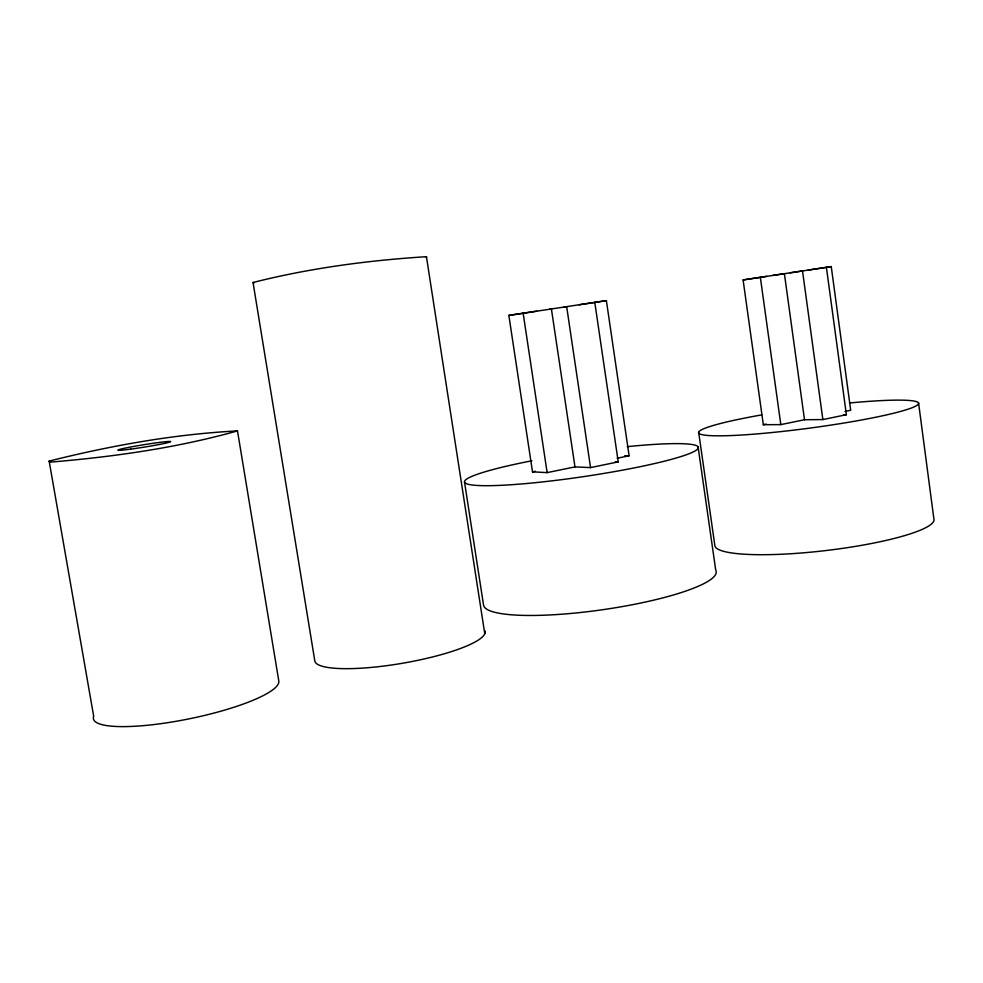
<?xml version="1.0" encoding="UTF-8"?>
<svg xmlns="http://www.w3.org/2000/svg" width="983" height="983" viewBox="0 0 983 983"><rect width="100%" height="100%" fill="white"/><g stroke="black" fill="none" stroke-linecap="round" stroke-linejoin="round"><path stroke-width="1.47" d="M426.413 257.743L426.438 256.698C368.256 260.348 309.51 268.175 253.036 282.49L314.879 661.338A86.418 17.252 -9.8 0 0 406.004 662.64A86.418 17.252 -9.8 0 0 484.84 630.656M237.493 430.91C176.645 447.978 112.799 456.96 49.752 462.17L49.15 461.088C110.637 445.655 174.249 434.203 237.493 430.91L278.803 681.035A94.565 19.181 -11.6 0 1 184.018 719.851A94.565 19.181 -11.6 0 1 93.704 716.374L49.15 461.088M536.718 311.181L508.85 315.396L532.503 471.84L547.138 472.626L574.969 466.9L590.55 467.601L618.233 461.875L594.789 302.408M766.875 276.334L743.099 279.934L763.324 424.705L780.809 424.619L804.499 419.741L822.857 419.569L846.388 414.703L826.408 267.351M532.503 471.84L535.391 471.25M763.324 424.705L766.249 424.103M617.189 458.238L629.108 455.78L606.388 300.638L564.095 307.04M844.975 411.435L850.7 410.255L831.249 266.602L790.258 272.795M549.571 309.227L566.675 306.671L590.55 467.601M579.159 304.767L606.388 300.638M773.068 275.387L802.521 270.964L822.857 419.569M808.026 270.116L831.249 266.602M508.85 315.396L551.414 308.969L574.969 466.9M743.099 279.934L784.397 273.692L804.499 419.741M843.525 414.74L846.388 414.703M624.819 455.657L629.108 455.78M615.333 461.777L618.233 461.875M253.036 282.49L254.314 282.821M464.492 481.867L483.538 605.073A117.518 21.577 -8.2 0 0 606.302 609.177A117.518 21.577 -8.2 0 0 715.722 570.152L698.065 446.651M426.438 256.698L484.766 633.716M523.153 313.245L547.138 472.626M698.704 432.495L714.825 545.307A110.366 18.136 -6.8 0 0 827.711 550.333A110.366 18.136 -6.8 0 0 933.85 518.655L918.564 402.883M760.35 277.341L780.809 424.619M849.509 402.981A110.968 10.199 -7.6 0 1 897.59 412.221A110.968 10.199 -7.6 0 1 723.98 435.776A110.968 10.199 -7.6 0 1 761.641 414.912M627.314 446.651A118.218 12.152 -8.4 0 1 674.83 458.397A118.218 12.152 -8.4 0 1 490.591 485.663A118.218 12.152 -8.4 0 1 531.852 460.781M130.665 449.145A26.75 1.229 -9.2 0 0 170.661 441.6A26.75 1.229 -9.2 0 0 131.464 446.86A26.75 1.229 -9.2 0 0 130.665 449.145"/></g></svg>
